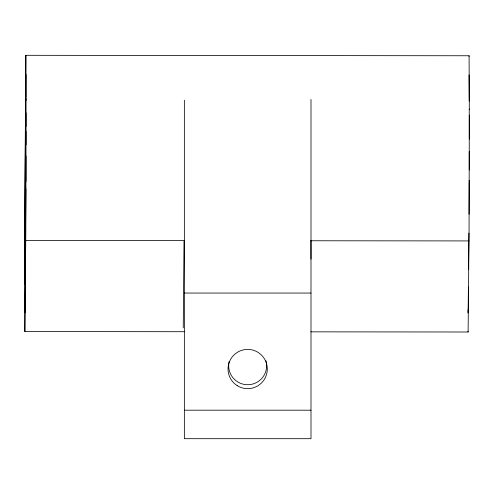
<?xml version="1.0" encoding="UTF-8"?>
<svg xmlns="http://www.w3.org/2000/svg" width="494" height="494" viewBox="0 0 494 494"><rect width="100%" height="100%" fill="white"/><g stroke="black" fill="none" stroke-linecap="round" stroke-linejoin="round"><path stroke-width="0.74" d="M25.984 155.882L25.818 232.933L24.867 331.554L184.429 331.715M26.003 131.231L26.003 181.564M26.059 144.859L26.059 98.176M469.226 151.362L469.053 233.378L468.102 332.005L310.85 331.845M469.294 139.117L469.3 115.114M24.799 212.84L24.7 284.069M25.923 188.819L24.885 312.548L24.78 295.529M469.177 180.39L469.059 214.254M469.257 170.035L469.232 109.05M24.873 212.426L25.836 74.316L25.978 97.015M183.243 327.886L184.058 240.634L25.762 240.473M468.392 287.02L468.121 312.998L468.065 309.824M468.559 269.304L468.899 233.106M469.053 56.47L469.09 55.76L25.861 55.309L24.848 198.032L24.867 331.554M469.059 74.884L469.22 101.116M184.355 293.053L310.992 293.053M184.355 410.193L310.992 410.193M310.695 240.763L468.991 240.924M469.09 55.76L469.3 109.433M468.102 332.005L468.071 331.27M25.861 55.309L25.984 100.671M310.973 240.924L310.992 259.159M184.336 240.924L184.355 259.159M26.003 112.848L26.003 126.464M310.992 99.393L310.992 438.691L184.355 438.691L184.355 100.165M265.988 360.756A18.994 18.994 0 0 1 248.074 384.727A18.994 18.994 0 0 1 229.123 361.565M237.268 385.684A19.63 19.63 0 0 0 267.291 369.722A19.63 19.63 0 0 0 238.454 351.703A19.63 19.63 0 0 0 237.268 385.684"/></g></svg>
